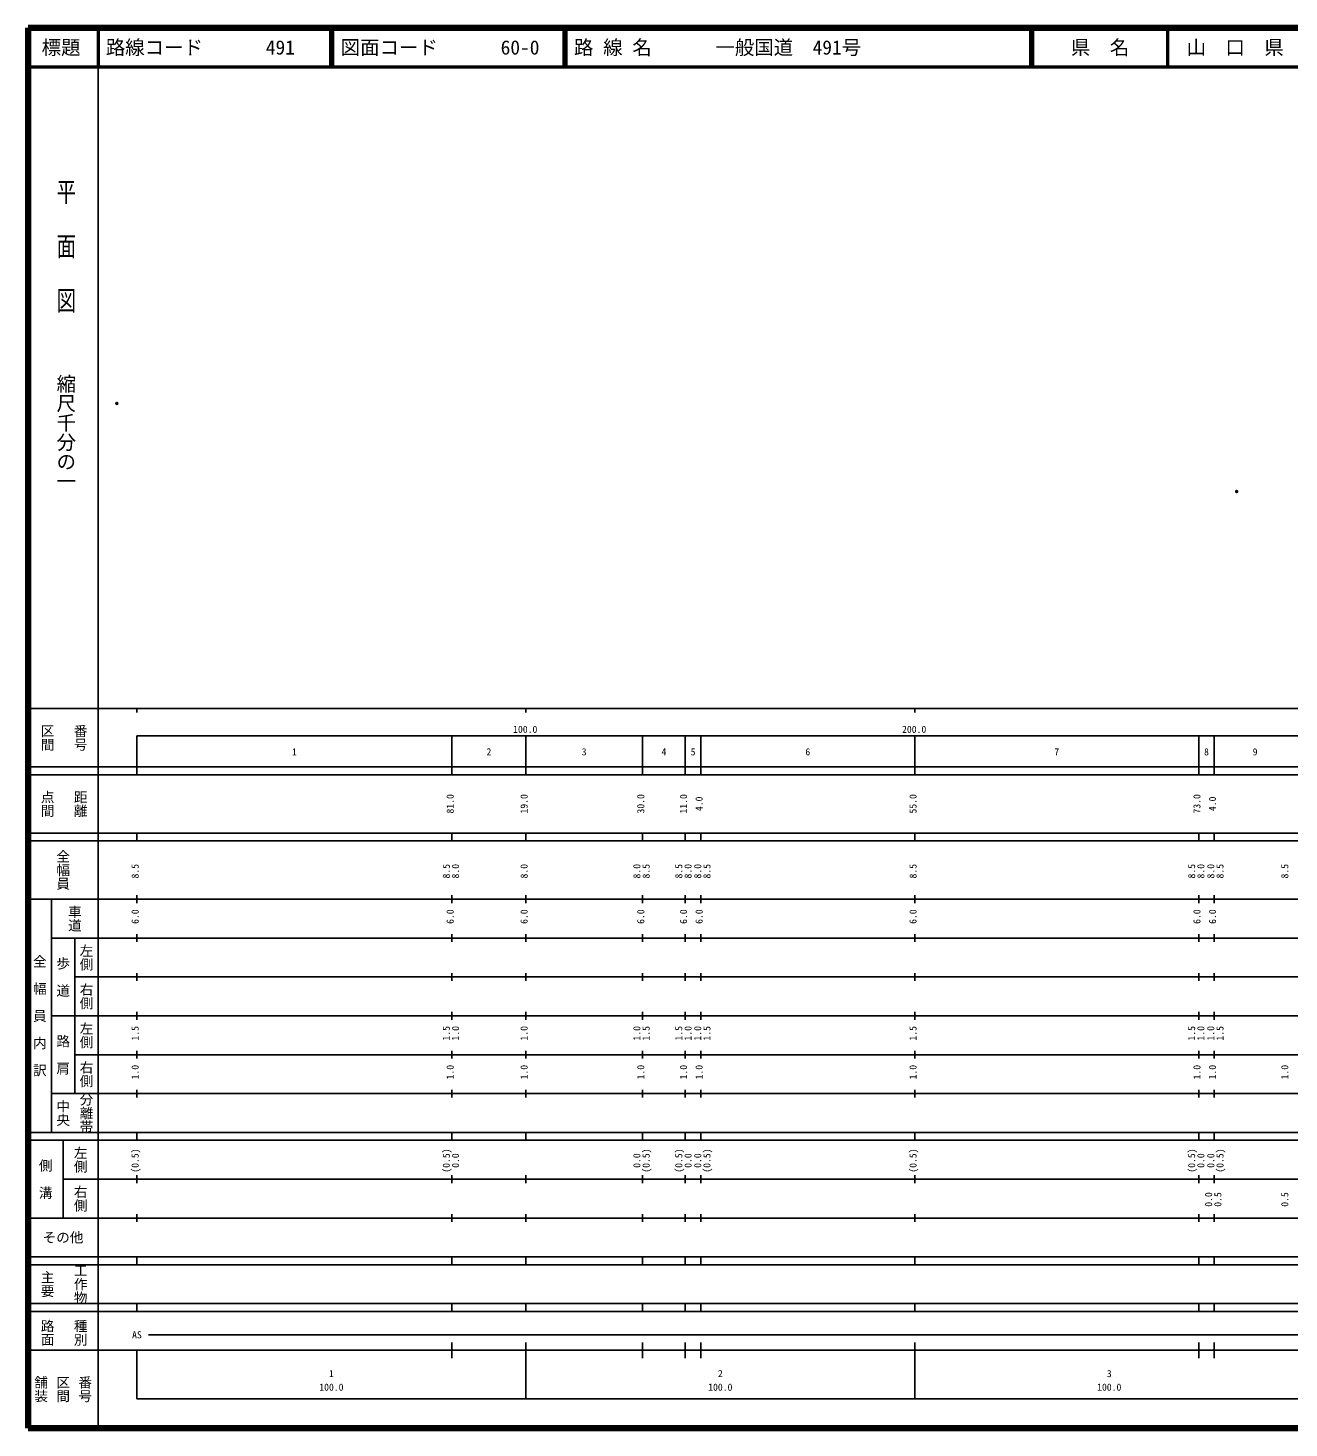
# Model space of a CAD drawing. Units: millimetres on the paper. Extents: x 40 to 680, y 20 to 380.
# Drawn here: x 40 to 364.2, y 20 to 380 of the extents above; entities that cross this region are included whole.
import ezdxf
from ezdxf.enums import TextEntityAlignment as Align

# ---------------------------------------------------------------- set-up
doc = ezdxf.new("R2010")
doc.units = ezdxf.units.MM
doc.header["$PDMODE"] = 32
doc.header["$PDSIZE"] = 0.5
doc.layers.add('M-OTRS', color=6, linetype='Continuous')
doc.layers.add('M-TTL-TXT', color=7, linetype='Continuous')
for name, color, linetype, lineweight in [('M-TTL', 2, 'Continuous', 140), ('M-TTL-BAND', 7, 'Continuous', 25), ('M-TTL-LINE', 7, 'Continuous', 50)]:
    doc.layers.add(name, color=color, linetype=linetype, lineweight=lineweight)
doc.styles.add('@ＭＳ ゴシック', font='')
doc.styles.add('ＭＳ ゴシック', font='')
doc.styles.get('@ＭＳ ゴシック').set_extended_font_data('@MS Gothic')
doc.styles.get('ＭＳ ゴシック').set_extended_font_data('MS Gothic')

msp = doc.modelspace()

# ---------------------------------------------------------------- linework, layer by layer
at = {"layer": 'M-OTRS'}
for p in [(62.862, 283.459), (350.76, 260.845)]:
    msp.add_point(p, dxfattribs=at)
at = {"layer": 'M-TTL'}
for p, q in [((40, 380), (40, 20)), ((680, 380), (40, 380)), ((40, 20), (680, 20))]:
    msp.add_line(p, q, dxfattribs=at)
at = {"layer": 'M-TTL-BAND'}
for p, q in [((58, 370), (58, 20)), ((40, 205), (579, 205)), ((68, 205), (68, 204)), ((168, 205), (168, 204)), ((268, 205), (268, 204)), ((68, 198), (579, 198)), ((68, 198), (68, 188)), ((149, 188), (149, 198)), ((168, 188), (168, 198)), ((198, 188), (198, 198)), ((209, 188), (209, 198)), ((213, 188), (213, 198)), ((268, 188), (268, 198)), ((341, 188), (341, 198)), ((345, 188), (345, 198)), ((40, 190), (579, 190)), ((40, 188), (579, 188)), ((40, 173), (579, 173)), ((68, 171), (68, 173)), ((149, 171), (149, 173)), ((168, 171), (168, 173)), ((198, 171), (198, 173)), ((209, 171), (209, 173)), ((213, 171), (213, 173)), ((268, 171), (268, 173)), ((341, 171), (341, 173)), ((345, 171), (345, 173)), ((40, 171), (579, 171)), ((40, 156), (579, 156)), ((46, 96), (46, 156)), ((68, 155), (68, 157)), ((149, 155), (149, 157)), ((168, 155), (168, 157)), ((198, 155), (198, 157)), ((209, 155), (209, 157)), ((213, 155), (213, 157)), ((268, 155), (268, 157)), ((341, 155), (341, 157)), ((345, 155), (345, 157)), ((46, 146), (579, 146)), ((52, 146), (52, 106)), ((68, 145), (68, 147)), ((149, 145), (149, 147)), ((168, 145), (168, 147)), ((198, 145), (198, 147)), ((209, 145), (209, 147)), ((213, 145), (213, 147)), ((268, 145), (268, 147)), ((341, 145), (341, 147)), ((345, 145), (345, 147)), ((68, 135), (68, 137)), ((149, 135), (149, 137)), ((168, 135), (168, 137)), ((198, 135), (198, 137)), ((209, 135), (209, 137)), ((213, 135), (213, 137)), ((268, 135), (268, 137)), ((341, 135), (341, 137)), ((345, 135), (345, 137)), ((52, 136), (579, 136)), ((46, 126), (579, 126)), ((68, 125), (68, 127)), ((149, 125), (149, 127)), ((168, 125), (168, 127)), ((198, 125), (198, 127)), ((209, 125), (209, 127)), ((213, 125), (213, 127)), ((268, 125), (268, 127)), ((341, 125), (341, 127)), ((345, 125), (345, 127)), ((52, 116), (579, 116)), ((68, 115), (68, 117)), ((149, 115), (149, 117)), ((168, 115), (168, 117)), ((198, 115), (198, 117)), ((209, 115), (209, 117)), ((213, 115), (213, 117)), ((268, 115), (268, 117)), ((341, 115), (341, 117)), ((345, 115), (345, 117)), ((46, 106), (579, 106)), ((68, 105), (68, 107)), ((149, 105), (149, 107)), ((168, 105), (168, 107)), ((198, 105), (198, 107)), ((209, 105), (209, 107)), ((213, 105), (213, 107)), ((268, 105), (268, 107)), ((341, 105), (341, 107)), ((345, 105), (345, 107)), ((40, 96), (579, 96)), ((40, 94), (579, 94)), ((49, 94), (49, 74)), ((68, 94), (68, 96)), ((149, 94), (149, 96)), ((168, 94), (168, 96)), ((198, 94), (198, 96)), ((209, 94), (209, 96)), ((213, 94), (213, 96)), ((268, 94), (268, 96)), ((341, 94), (341, 96)), ((345, 94), (345, 96)), ((49, 84), (579, 84)), ((68, 83), (68, 85)), ((149, 83), (149, 85)), ((168, 83), (168, 85)), ((198, 83), (198, 85)), ((209, 83), (209, 85)), ((213, 83), (213, 85)), ((268, 83), (268, 85)), ((341, 83), (341, 85)), ((345, 83), (345, 85)), ((40, 74), (579, 74)), ((68, 73), (68, 75)), ((149, 73), (149, 75)), ((168, 73), (168, 75)), ((198, 73), (198, 75)), ((209, 73), (209, 75)), ((213, 73), (213, 75)), ((268, 73), (268, 75)), ((341, 73), (341, 75)), ((345, 73), (345, 75)), ((40, 64), (579, 64)), ((40, 62), (579, 62)), ((68, 62), (68, 64)), ((149, 62), (149, 64)), ((168, 62), (168, 64)), ((198, 62), (198, 64)), ((209, 62), (209, 64)), ((213, 62), (213, 64)), ((268, 62), (268, 64)), ((341, 62), (341, 64)), ((345, 62), (345, 64)), ((40, 52), (579, 52)), ((68, 50), (68, 52)), ((149, 50), (149, 52)), ((168, 50), (168, 52)), ((198, 50), (198, 52)), ((209, 50), (209, 52)), ((213, 50), (213, 52)), ((268, 50), (268, 52)), ((341, 50), (341, 52)), ((345, 50), (345, 52)), ((40, 50), (579, 50)), ((71, 44), (565, 44)), ((40, 40), (579, 40)), ((68, 40), (68, 27.5)), ((149, 38), (149, 42)), ((168, 27.5), (168, 42)), ((198, 38), (198, 42)), ((209, 38), (209, 42)), ((213, 38), (213, 42)), ((268, 27.5), (268, 42)), ((341, 38), (341, 42)), ((345, 38), (345, 42)), ((68, 27.5), (579, 27.5))]:
    msp.add_line(p, q, dxfattribs=at)
at = {"layer": 'M-TTL-LINE'}
for p, q in [((58, 380), (58, 370)), ((117.75, 380), (117.75, 370)), ((118.25, 380), (118.25, 370)), ((177.75, 380), (177.75, 370)), ((178.25, 380), (178.25, 370)), ((297.75, 380), (297.75, 370)), ((298.25, 380), (298.25, 370)), ((333, 380), (333, 370)), ((40, 370), (680, 370))]:
    msp.add_line(p, q, dxfattribs=at)

# ---------------------------------------------------------------- texts
at = {"layer": 'M-TTL-BAND', "style": '@ＭＳ ゴシック', "width": 1.4}
msp.add_text('平  面  図', height=3.666, rotation=270, dxfattribs=at).set_placement((49.777, 306.475), align=Align.MIDDLE_RIGHT)
at = {"layer": 'M-TTL-BAND', "style": '@ＭＳ ゴシック'}
msp.add_text('縮尺千分の一', height=3.666, rotation=270, dxfattribs=at).set_placement((49.777, 261.03), align=Align.MIDDLE_RIGHT)
for s, p in [('区間', (45, 197.5)), ('番号', (53.5, 197.5)), ('点間', (45, 180.5)), ('距離', (53.5, 180.5)), ('全幅員', (49, 163.5)), ('車道', (52, 151)), ('左側', (55, 141)), ('全\u3000幅\u3000員\u3000内\u3000訳', (43, 126)), ('歩\u3000道', (49, 136)), ('右側', (55, 131)), ('左側', (55, 121)), ('路\u3000肩', (49, 116)), ('右側', (55, 111)), ('分離帯', (55, 101)), ('中央', (49, 101)), ('左側', (53.5, 89)), ('側\u3000溝', (44.5, 84)), ('右側', (53.5, 79)), ('工作物', (53.5, 57)), ('主要', (45, 57)), ('路面', (45, 44.5)), ('種別', (53.5, 44.5)), ('舗装', (43.333, 30)), ('区間', (49, 30)), ('番号', (54.667, 30))]:
    msp.add_text(s, height=2.566, rotation=270, dxfattribs=at).set_placement(p, align=Align.MIDDLE_CENTER)
at = {"layer": 'M-TTL-BAND', "style": 'ＭＳ ゴシック'}
for s, p in [('100.0', (167.844, 198.195)), ('200.0', (267.844, 198.195)), ('1', (108.5, 192.405)), ('2', (158.5, 192.405)), ('3', (183, 192.405)), ('4', (203.5, 192.405)), ('5', (211, 192.405)), ('6', (240.5, 192.405)), ('7', (304.5, 192.405)), ('8', (343, 192.405)), ('9', (355.5, 192.405)), ('AS', (68, 42.5)), ('1', (118, 32.523)), ('2', (218, 32.523)), ('3', (318, 32.523)), ('100.0', (118, 29.033)), ('100.0', (218, 29.033)), ('100.0', (318, 29.033))]:
    msp.add_text(s, height=1.833, dxfattribs=at).set_placement(p, align=Align.BOTTOM_CENTER)
for s, p in [('81.0', (150, 180.5)), ('19.0', (169, 180.5)), ('30.0', (199, 180.5)), ('11.0', (210, 180.5)), ('4.0', (214, 180.5)), ('55.0', (269, 180.5)), ('73.0', (342, 180.5)), ('4.0', (346, 180.5)), ('8.5', (69, 163.174)), ('8.5', (149, 163.174)), ('8.0', (151.37, 163.174)), ('8.0', (169, 163.174)), ('8.0', (198, 163.174)), ('8.5', (200.37, 163.174)), ('8.5', (208.783, 163.174)), ('8.0', (211.153, 163.174)), ('8.0', (213.641, 163.174)), ('8.5', (216.011, 163.174)), ('8.5', (269, 163.174)), ('8.5', (340.638, 163.174)), ('8.0', (343.008, 163.174)), ('8.0', (345.557, 163.174)), ('8.5', (347.927, 163.174)), ('8.5', (364.585, 163.174)), ('6.0', (69, 151.5)), ('6.0', (150, 151.5)), ('6.0', (169, 151.5)), ('6.0', (199, 151.5)), ('6.0', (210, 151.5)), ('6.0', (214, 151.5)), ('6.0', (269, 151.5)), ('6.0', (342, 151.5)), ('6.0', (346, 151.5)), ('1.5', (69, 121.5)), ('1.5', (149, 121.5)), ('1.0', (151.37, 121.5)), ('1.0', (169, 121.5)), ('1.0', (198, 121.5)), ('1.5', (200.37, 121.5)), ('1.5', (208.783, 121.5)), ('1.0', (211.153, 121.5)), ('1.0', (213.641, 121.5)), ('1.5', (216.011, 121.5)), ('1.5', (269, 121.5)), ('1.5', (340.638, 121.5)), ('1.0', (343.008, 121.5)), ('1.0', (345.557, 121.5)), ('1.5', (347.927, 121.5)), ('1.0', (69, 111.5)), ('1.0', (150, 111.5)), ('1.0', (169, 111.5)), ('1.0', (199, 111.5)), ('1.0', (210, 111.5)), ('1.0', (214, 111.5)), ('1.0', (269, 111.5)), ('1.0', (342, 111.5)), ('1.0', (346, 111.5)), ('1.0', (364.585, 111.5)), ('(0.5)', (69, 88.764)), ('(0.5)', (149, 88.764)), ('0.0', (151.37, 88.764)), ('0.0', (198, 88.764)), ('(0.5)', (200.37, 88.764)), ('(0.5)', (208.783, 88.764)), ('0.0', (211.153, 88.764)), ('0.0', (213.641, 88.764)), ('(0.5)', (216.011, 88.764)), ('(0.5)', (269, 88.764)), ('(0.5)', (340.638, 88.764)), ('0.0', (343.008, 88.764)), ('0.0', (345.557, 88.764)), ('(0.5)', (347.927, 88.764)), ('0.0', (345, 78.764)), ('0.5', (347.37, 78.764)), ('0.5', (364.585, 78.764))]:
    msp.add_text(s, height=1.833, rotation=90, dxfattribs=at).set_placement(p, align=Align.BOTTOM_CENTER)
msp.add_text('その他', height=2.566, dxfattribs=at).set_placement((49, 69), align=Align.MIDDLE_CENTER)
at = {"layer": 'M-TTL-TXT', "style": 'ＭＳ ゴシック'}
for s, p in [('標題', (48.5, 375)), ('県\u3000名', (315.625, 375)), ('山\u3000口\u3000県', (350.375, 375))]:
    msp.add_text(s, height=3.666, dxfattribs=at).set_placement(p, align=Align.MIDDLE_CENTER)
for s, p in [('路線コード', (60, 375)), ('491', (101.142, 375)), ('図面コード', (120.38, 375)), ('60-0', (161.521, 375)), ('路 線 名', (180.38, 375)), ('一般国道\u3000491号', (216.734, 375))]:
    msp.add_text(s, height=3.666, dxfattribs=at).set_placement(p, align=Align.MIDDLE_LEFT)

doc.saveas('drawing.dxf')
